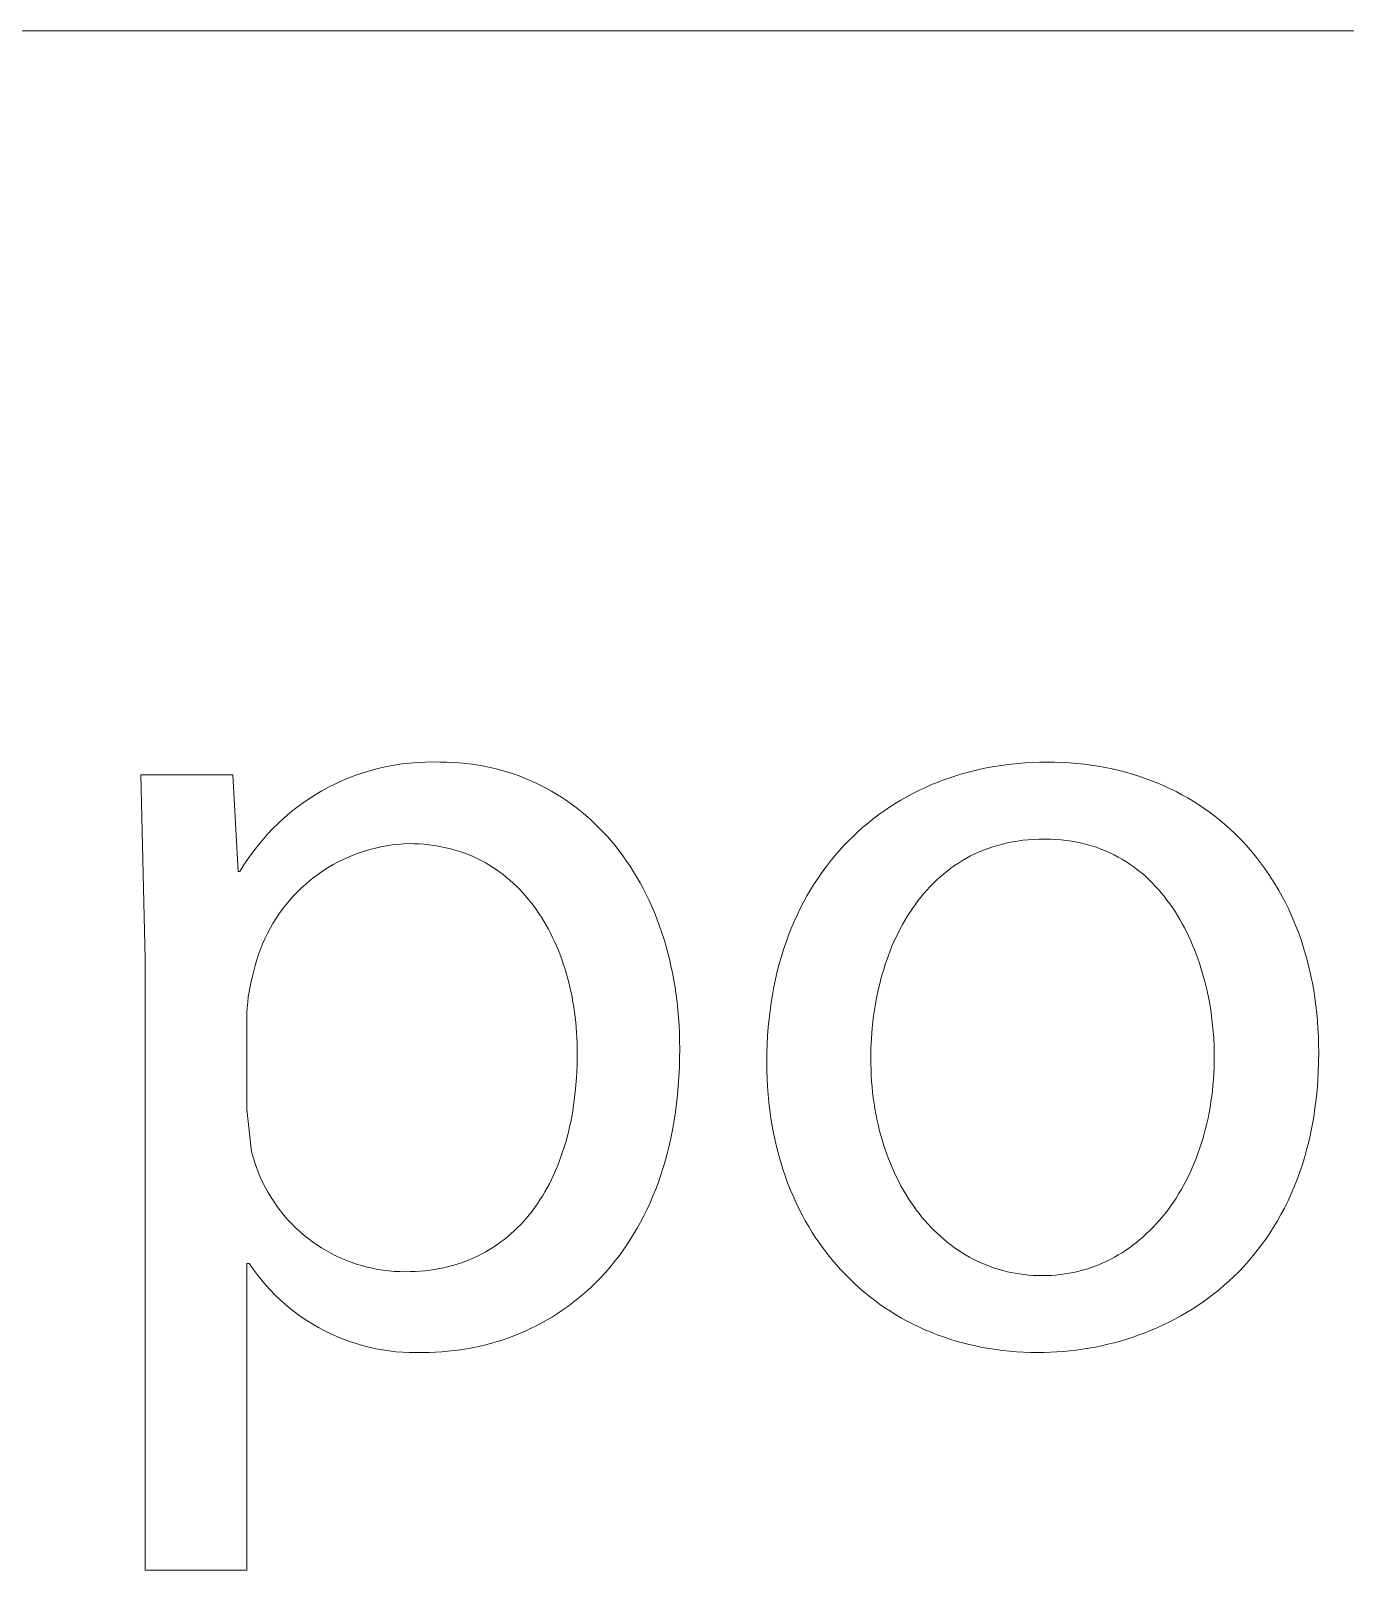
# Model space of a CAD drawing. Header units: millimetres. Extents: x -644 to 2279, y -276 to 1766.
# Drawn here: x 2150.26 to 2183.22, y 12.22 to 50.82 of the extents above; entities that cross this region are included whole.
import ezdxf

# ---------------------------------------------------------------- set-up
doc = ezdxf.new("R2010")
doc.units = ezdxf.units.MM
doc.header["$MEASUREMENT"] = 0
doc.layers.add('Domyślny', color=7, linetype='Continuous', true_color=0x000000)

msp = doc.modelspace()

# ---------------------------------------------------------------- linework, layer by layer
at = {"layer": 'Domyślny', "color": 18, "lineweight": 15, "true_color": 0x000000}
for p, q in [((2275.751, 50.819), (1173.959, 50.819)), ((2159.372, 32.405), (2159.564, 32.435)), ((2159.564, 32.435), (2159.757, 32.457)), ((2159.757, 32.457), (2159.951, 32.473)), ((2159.951, 32.473), (2160.145, 32.482)), ((2160.145, 32.482), (2160.339, 32.484)), ((2160.339, 32.484), (2160.533, 32.479)), ((2160.533, 32.479), (2160.693, 32.477)), ((2160.693, 32.477), (2160.852, 32.471)), ((2160.852, 32.471), (2161.009, 32.46)), ((2161.009, 32.46), (2161.165, 32.446)), ((2161.165, 32.446), (2161.32, 32.427)), ((2174.66, 32.406), (2174.837, 32.428)), ((2174.837, 32.428), (2175.015, 32.446)), ((2175.015, 32.446), (2175.194, 32.46)), ((2175.194, 32.46), (2175.375, 32.47)), ((2175.375, 32.47), (2175.557, 32.476)), ((2175.557, 32.476), (2175.74, 32.478)), ((2175.74, 32.478), (2175.93, 32.476)), ((2175.93, 32.476), (2176.117, 32.47)), ((2176.117, 32.47), (2176.303, 32.459)), ((2176.303, 32.459), (2176.487, 32.444)), ((2176.487, 32.444), (2176.668, 32.425)), ((2153.126, 27.535), (2153.019, 32.158)), ((2153.019, 32.158), (2155.326, 32.158)), ((2155.326, 32.158), (2155.452, 29.735)), ((2158.073, 32.017), (2158.252, 32.092)), ((2158.252, 32.092), (2158.434, 32.16)), ((2158.434, 32.16), (2158.618, 32.222)), ((2158.618, 32.222), (2158.804, 32.278)), ((2158.804, 32.278), (2158.992, 32.327)), ((2158.992, 32.327), (2159.181, 32.37)), ((2159.181, 32.37), (2159.372, 32.405)), ((2161.32, 32.427), (2161.473, 32.404)), ((2161.473, 32.404), (2161.624, 32.378)), ((2161.624, 32.378), (2161.774, 32.347)), ((2161.774, 32.347), (2161.923, 32.312)), ((2161.923, 32.312), (2162.07, 32.273)), ((2162.07, 32.273), (2162.215, 32.231)), ((2162.215, 32.231), (2162.359, 32.184)), ((2162.359, 32.184), (2162.5, 32.134)), ((2162.5, 32.134), (2162.64, 32.08)), ((2162.64, 32.08), (2162.779, 32.022)), ((2173.146, 32.032), (2173.307, 32.089)), ((2173.307, 32.089), (2173.47, 32.142)), ((2173.47, 32.142), (2173.635, 32.191)), ((2173.635, 32.191), (2173.801, 32.237)), ((2173.801, 32.237), (2173.97, 32.278)), ((2173.97, 32.278), (2174.14, 32.316)), ((2174.14, 32.316), (2174.312, 32.35)), ((2174.312, 32.35), (2174.485, 32.38)), ((2174.485, 32.38), (2174.66, 32.406)), ((2176.668, 32.425), (2176.848, 32.402)), ((2176.848, 32.402), (2177.025, 32.375)), ((2177.025, 32.375), (2177.201, 32.343)), ((2177.201, 32.343), (2177.374, 32.308)), ((2177.374, 32.308), (2177.545, 32.268)), ((2177.545, 32.268), (2177.713, 32.225)), ((2177.713, 32.225), (2177.879, 32.178)), ((2177.879, 32.178), (2178.043, 32.127)), ((2178.043, 32.127), (2178.205, 32.071)), ((2178.205, 32.071), (2178.364, 32.013)), ((2157.222, 31.553), (2157.385, 31.658)), ((2157.385, 31.658), (2157.552, 31.756)), ((2157.552, 31.756), (2157.723, 31.849)), ((2157.723, 31.849), (2157.896, 31.936)), ((2157.896, 31.936), (2158.073, 32.017)), ((2162.779, 32.022), (2162.915, 31.961)), ((2162.915, 31.961), (2163.05, 31.895)), ((2163.05, 31.895), (2163.182, 31.826)), ((2163.182, 31.826), (2163.313, 31.754)), ((2163.313, 31.754), (2163.442, 31.678)), ((2163.442, 31.678), (2163.568, 31.598)), ((2172.224, 31.611), (2172.372, 31.69)), ((2172.372, 31.69), (2172.522, 31.766)), ((2172.522, 31.766), (2172.675, 31.838)), ((2172.675, 31.838), (2172.83, 31.906)), ((2172.83, 31.906), (2172.987, 31.971)), ((2172.987, 31.971), (2173.146, 32.032)), ((2178.364, 32.013), (2178.521, 31.95)), ((2178.521, 31.95), (2178.675, 31.884)), ((2178.675, 31.884), (2178.827, 31.813)), ((2178.827, 31.813), (2178.976, 31.74)), ((2178.976, 31.74), (2179.123, 31.662)), ((2179.123, 31.662), (2179.267, 31.581)), ((2156.754, 31.206), (2156.906, 31.327)), ((2156.906, 31.327), (2157.062, 31.443)), ((2157.062, 31.443), (2157.222, 31.553)), ((2163.568, 31.598), (2163.693, 31.515)), ((2163.693, 31.515), (2163.815, 31.428)), ((2163.815, 31.428), (2163.936, 31.338)), ((2163.936, 31.338), (2164.054, 31.244)), ((2171.654, 31.257), (2171.793, 31.351)), ((2171.793, 31.351), (2171.934, 31.441)), ((2171.934, 31.441), (2172.078, 31.528)), ((2172.078, 31.528), (2172.224, 31.611)), ((2179.267, 31.581), (2179.408, 31.497)), ((2179.408, 31.497), (2179.547, 31.409)), ((2179.547, 31.409), (2179.683, 31.317)), ((2179.683, 31.317), (2179.817, 31.222)), ((2156.325, 30.812), (2156.464, 30.948)), ((2156.464, 30.948), (2156.606, 31.079)), ((2156.606, 31.079), (2156.754, 31.206)), ((2164.054, 31.244), (2164.17, 31.147)), ((2164.17, 31.147), (2164.283, 31.047)), ((2164.283, 31.047), (2164.394, 30.943)), ((2164.394, 30.943), (2164.503, 30.836)), ((2171.124, 30.845), (2171.253, 30.953)), ((2171.253, 30.953), (2171.384, 31.058)), ((2171.384, 31.058), (2171.518, 31.159)), ((2171.518, 31.159), (2171.654, 31.257)), ((2179.817, 31.222), (2179.948, 31.123)), ((2179.948, 31.123), (2180.075, 31.021)), ((2180.075, 31.021), (2180.201, 30.916)), ((2180.201, 30.916), (2180.323, 30.808)), ((2155.94, 30.375), (2156.063, 30.525)), ((2156.063, 30.525), (2156.192, 30.671)), ((2156.192, 30.671), (2156.325, 30.812)), ((2164.503, 30.836), (2164.61, 30.726)), ((2164.61, 30.726), (2164.714, 30.613)), ((2164.714, 30.613), (2164.816, 30.496)), ((2170.638, 30.377), (2170.755, 30.499)), ((2170.755, 30.499), (2170.876, 30.618)), ((2170.876, 30.618), (2170.999, 30.733)), ((2170.999, 30.733), (2171.124, 30.845)), ((2175.001, 30.501), (2174.872, 30.48)), ((2175.132, 30.519), (2175.001, 30.501)), ((2175.266, 30.533), (2175.132, 30.519)), ((2175.402, 30.543), (2175.266, 30.533)), ((2175.54, 30.549), (2175.402, 30.543)), ((2175.681, 30.551), (2175.54, 30.549)), ((2175.823, 30.549), (2175.681, 30.551)), ((2175.962, 30.543), (2175.823, 30.549)), ((2176.098, 30.532), (2175.962, 30.543)), ((2176.231, 30.517), (2176.098, 30.532)), ((2176.362, 30.497), (2176.231, 30.517)), ((2176.49, 30.474), (2176.362, 30.497)), ((2180.323, 30.808), (2180.442, 30.696)), ((2180.442, 30.696), (2180.559, 30.581)), ((2180.559, 30.581), (2180.672, 30.462)), ((2155.709, 30.062), (2155.822, 30.221)), ((2155.822, 30.221), (2155.94, 30.375)), ((2158.354, 30.154), (2158.222, 30.099)), ((2158.487, 30.204), (2158.354, 30.154)), ((2158.623, 30.249), (2158.487, 30.204)), ((2158.759, 30.289), (2158.623, 30.249)), ((2158.898, 30.325), (2158.759, 30.289)), ((2159.037, 30.355), (2158.898, 30.325)), ((2159.177, 30.381), (2159.037, 30.355)), ((2159.318, 30.402), (2159.177, 30.381)), ((2159.46, 30.418), (2159.318, 30.402)), ((2159.602, 30.429), (2159.46, 30.418)), ((2159.745, 30.435), (2159.602, 30.429)), ((2159.871, 30.434), (2159.745, 30.435)), ((2159.996, 30.428), (2159.871, 30.434)), ((2160.119, 30.42), (2159.996, 30.428)), ((2160.24, 30.408), (2160.119, 30.42)), ((2160.359, 30.392), (2160.24, 30.408)), ((2160.476, 30.373), (2160.359, 30.392)), ((2160.592, 30.351), (2160.476, 30.373)), ((2160.705, 30.326), (2160.592, 30.351)), ((2160.817, 30.297), (2160.705, 30.326)), ((2160.927, 30.266), (2160.817, 30.297)), ((2161.036, 30.231), (2160.927, 30.266)), ((2161.142, 30.193), (2161.036, 30.231)), ((2161.246, 30.152), (2161.142, 30.193)), ((2161.349, 30.109), (2161.246, 30.152)), ((2164.816, 30.496), (2164.915, 30.377)), ((2164.915, 30.377), (2165.011, 30.254)), ((2165.011, 30.254), (2165.105, 30.128)), ((2165.105, 30.128), (2165.197, 29.999)), ((2170.304, 29.989), (2170.412, 30.122)), ((2170.412, 30.122), (2170.524, 30.251)), ((2170.524, 30.251), (2170.638, 30.377)), ((2173.824, 30.126), (2173.719, 30.07)), ((2173.93, 30.178), (2173.824, 30.126)), ((2174.04, 30.228), (2173.93, 30.178)), ((2174.151, 30.274), (2174.04, 30.228)), ((2174.266, 30.317), (2174.151, 30.274)), ((2174.382, 30.356), (2174.266, 30.317)), ((2174.501, 30.393), (2174.382, 30.356)), ((2174.622, 30.425), (2174.501, 30.393)), ((2174.746, 30.454), (2174.622, 30.425)), ((2174.872, 30.48), (2174.746, 30.454)), ((2176.616, 30.447), (2176.49, 30.474)), ((2176.739, 30.416), (2176.616, 30.447)), ((2176.859, 30.381), (2176.739, 30.416)), ((2176.977, 30.343), (2176.859, 30.381)), ((2177.092, 30.301), (2176.977, 30.343)), ((2177.205, 30.255), (2177.092, 30.301)), ((2177.315, 30.206), (2177.205, 30.255)), ((2177.423, 30.154), (2177.315, 30.206)), ((2177.528, 30.098), (2177.423, 30.154)), ((2180.672, 30.462), (2180.783, 30.341)), ((2180.783, 30.341), (2180.89, 30.216)), ((2180.89, 30.216), (2180.995, 30.089)), ((2155.452, 29.735), (2155.501, 29.735)), ((2155.501, 29.735), (2155.602, 29.9)), ((2155.602, 29.9), (2155.709, 30.062)), ((2157.595, 29.761), (2157.477, 29.68)), ((2157.715, 29.837), (2157.595, 29.761)), ((2157.839, 29.909), (2157.715, 29.837)), ((2157.964, 29.977), (2157.839, 29.909)), ((2158.092, 30.04), (2157.964, 29.977)), ((2158.222, 30.099), (2158.092, 30.04)), ((2161.45, 30.062), (2161.349, 30.109)), ((2161.549, 30.012), (2161.45, 30.062)), ((2161.646, 29.96), (2161.549, 30.012)), ((2161.741, 29.905), (2161.646, 29.96)), ((2161.834, 29.847), (2161.741, 29.905)), ((2161.925, 29.787), (2161.834, 29.847)), ((2162.015, 29.724), (2161.925, 29.787)), ((2165.197, 29.999), (2165.285, 29.867)), ((2165.285, 29.867), (2165.371, 29.732)), ((2165.371, 29.732), (2165.454, 29.594)), ((2170.097, 29.714), (2170.199, 29.853)), ((2170.199, 29.853), (2170.304, 29.989)), ((2173.232, 29.747), (2173.141, 29.674)), ((2173.325, 29.817), (2173.232, 29.747)), ((2173.42, 29.884), (2173.325, 29.817)), ((2173.517, 29.949), (2173.42, 29.884)), ((2173.617, 30.011), (2173.517, 29.949)), ((2173.719, 30.07), (2173.617, 30.011)), ((2177.631, 30.039), (2177.528, 30.098)), ((2177.732, 29.977), (2177.631, 30.039)), ((2177.829, 29.912), (2177.732, 29.977)), ((2177.925, 29.844), (2177.829, 29.912)), ((2178.018, 29.774), (2177.925, 29.844)), ((2178.108, 29.7), (2178.018, 29.774)), ((2180.995, 30.089), (2181.096, 29.958)), ((2181.096, 29.958), (2181.194, 29.824)), ((2181.194, 29.824), (2181.289, 29.687)), ((2157.142, 29.415), (2157.036, 29.319)), ((2157.251, 29.507), (2157.142, 29.415)), ((2157.362, 29.596), (2157.251, 29.507)), ((2157.477, 29.68), (2157.362, 29.596)), ((2162.102, 29.658), (2162.015, 29.724)), ((2162.188, 29.59), (2162.102, 29.658)), ((2162.271, 29.519), (2162.188, 29.59)), ((2162.353, 29.446), (2162.271, 29.519)), ((2162.433, 29.37), (2162.353, 29.446)), ((2162.511, 29.292), (2162.433, 29.37)), ((2165.454, 29.594), (2165.535, 29.453)), ((2165.535, 29.453), (2165.613, 29.309)), ((2169.809, 29.276), (2169.902, 29.425)), ((2169.902, 29.425), (2169.998, 29.571)), ((2169.998, 29.571), (2170.097, 29.714)), ((2172.803, 29.356), (2172.724, 29.27)), ((2172.884, 29.439), (2172.803, 29.356)), ((2172.967, 29.52), (2172.884, 29.439)), ((2173.053, 29.598), (2172.967, 29.52)), ((2173.141, 29.674), (2173.053, 29.598)), ((2178.197, 29.624), (2178.108, 29.7)), ((2178.283, 29.545), (2178.197, 29.624)), ((2178.366, 29.464), (2178.283, 29.545)), ((2178.447, 29.38), (2178.366, 29.464)), ((2178.526, 29.294), (2178.447, 29.38)), ((2181.289, 29.687), (2181.381, 29.548)), ((2181.381, 29.548), (2181.47, 29.405)), ((2181.47, 29.405), (2181.555, 29.259)), ((2156.741, 29.009), (2156.65, 28.899)), ((2156.836, 29.116), (2156.741, 29.009)), ((2156.934, 29.219), (2156.836, 29.116)), ((2157.036, 29.319), (2156.934, 29.219)), ((2162.587, 29.212), (2162.511, 29.292)), ((2162.66, 29.129), (2162.587, 29.212)), ((2162.732, 29.044), (2162.66, 29.129)), ((2162.802, 28.958), (2162.732, 29.044)), ((2162.87, 28.868), (2162.802, 28.958)), ((2165.613, 29.309), (2165.687, 29.163)), ((2165.687, 29.163), (2165.759, 29.013)), ((2165.759, 29.013), (2165.828, 28.861)), ((2169.552, 28.808), (2169.635, 28.967)), ((2169.635, 28.967), (2169.72, 29.123)), ((2169.72, 29.123), (2169.809, 29.276)), ((2172.5, 29), (2172.43, 28.905)), ((2172.572, 29.092), (2172.5, 29)), ((2172.647, 29.182), (2172.572, 29.092)), ((2172.724, 29.27), (2172.647, 29.182)), ((2178.602, 29.205), (2178.526, 29.294)), ((2178.677, 29.115), (2178.602, 29.205)), ((2178.748, 29.022), (2178.677, 29.115)), ((2178.818, 28.927), (2178.748, 29.022)), ((2181.555, 29.259), (2181.638, 29.111)), ((2181.638, 29.111), (2181.717, 28.96)), ((2181.717, 28.96), (2181.792, 28.806)), ((2156.479, 28.671), (2156.4, 28.552)), ((2156.563, 28.787), (2156.479, 28.671)), ((2156.65, 28.899), (2156.563, 28.787)), ((2162.936, 28.777), (2162.87, 28.868)), ((2163, 28.684), (2162.936, 28.777)), ((2163.062, 28.589), (2163, 28.684)), ((2163.122, 28.492), (2163.062, 28.589)), ((2165.828, 28.861), (2165.894, 28.706)), ((2165.894, 28.706), (2165.957, 28.549)), ((2169.399, 28.479), (2169.474, 28.645)), ((2169.474, 28.645), (2169.552, 28.808)), ((2172.234, 28.61), (2172.173, 28.508)), ((2172.297, 28.711), (2172.234, 28.61)), ((2172.363, 28.809), (2172.297, 28.711)), ((2172.43, 28.905), (2172.363, 28.809)), ((2178.885, 28.831), (2178.818, 28.927)), ((2178.951, 28.732), (2178.885, 28.831)), ((2179.013, 28.632), (2178.951, 28.732)), ((2179.074, 28.53), (2179.013, 28.632)), ((2181.792, 28.806), (2181.864, 28.649)), ((2181.864, 28.649), (2181.933, 28.49)), ((2156.255, 28.307), (2156.188, 28.181)), ((2156.325, 28.431), (2156.255, 28.307)), ((2156.4, 28.552), (2156.325, 28.431)), ((2163.18, 28.393), (2163.122, 28.492)), ((2163.236, 28.292), (2163.18, 28.393)), ((2163.29, 28.189), (2163.236, 28.292)), ((2163.342, 28.085), (2163.29, 28.189)), ((2165.957, 28.549), (2166.017, 28.388)), ((2166.017, 28.388), (2166.074, 28.225)), ((2166.074, 28.225), (2166.127, 28.06)), ((2169.259, 28.138), (2169.327, 28.31)), ((2169.327, 28.31), (2169.399, 28.479)), ((2172.003, 28.192), (2171.95, 28.083)), ((2172.057, 28.299), (2172.003, 28.192)), ((2172.114, 28.404), (2172.057, 28.299)), ((2172.173, 28.508), (2172.114, 28.404)), ((2179.133, 28.427), (2179.074, 28.53)), ((2179.189, 28.322), (2179.133, 28.427)), ((2179.243, 28.215), (2179.189, 28.322)), ((2179.295, 28.108), (2179.243, 28.215)), ((2181.933, 28.49), (2181.999, 28.328)), ((2181.999, 28.328), (2182.061, 28.163)), ((2156.069, 27.921), (2156.016, 27.789)), ((2156.126, 28.052), (2156.069, 27.921)), ((2156.188, 28.181), (2156.126, 28.052)), ((2163.391, 27.979), (2163.342, 28.085)), ((2163.439, 27.871), (2163.391, 27.979)), ((2163.485, 27.762), (2163.439, 27.871)), ((2166.127, 28.06), (2166.178, 27.892)), ((2166.178, 27.892), (2166.225, 27.721)), ((2169.134, 27.784), (2169.195, 27.963)), ((2169.195, 27.963), (2169.259, 28.138)), ((2171.852, 27.861), (2171.806, 27.748)), ((2171.9, 27.973), (2171.852, 27.861)), ((2171.95, 28.083), (2171.9, 27.973)), ((2179.345, 27.999), (2179.295, 28.108)), ((2179.392, 27.889), (2179.345, 27.999)), ((2179.438, 27.777), (2179.392, 27.889)), ((2182.061, 28.163), (2182.119, 27.996)), ((2182.119, 27.996), (2182.174, 27.826)), ((2182.174, 27.826), (2182.225, 27.653)), ((2153.126, 12.215), (2153.126, 27.535)), ((2155.924, 27.519), (2155.885, 27.382)), ((2155.968, 27.655), (2155.924, 27.519)), ((2156.016, 27.789), (2155.968, 27.655)), ((2163.529, 27.651), (2163.485, 27.762)), ((2163.57, 27.538), (2163.529, 27.651)), ((2163.61, 27.424), (2163.57, 27.538)), ((2163.647, 27.309), (2163.61, 27.424)), ((2166.225, 27.721), (2166.269, 27.548)), ((2166.269, 27.548), (2166.31, 27.372)), ((2168.976, 27.23), (2169.025, 27.418)), ((2169.025, 27.418), (2169.078, 27.603)), ((2169.078, 27.603), (2169.134, 27.784)), ((2171.721, 27.518), (2171.681, 27.401)), ((2171.762, 27.634), (2171.721, 27.518)), ((2171.806, 27.748), (2171.762, 27.634)), ((2179.481, 27.665), (2179.438, 27.777)), ((2179.523, 27.552), (2179.481, 27.665)), ((2179.562, 27.438), (2179.523, 27.552)), ((2179.599, 27.323), (2179.562, 27.438)), ((2182.225, 27.653), (2182.273, 27.478)), ((2182.273, 27.478), (2182.317, 27.301)), ((2155.815, 27.115), (2155.782, 26.985)), ((2155.851, 27.243), (2155.815, 27.115)), ((2155.885, 27.382), (2155.851, 27.243)), ((2163.682, 27.192), (2163.647, 27.309)), ((2163.716, 27.073), (2163.682, 27.192)), ((2163.747, 26.954), (2163.716, 27.073)), ((2166.31, 27.372), (2166.347, 27.194)), ((2166.347, 27.194), (2166.381, 27.014)), ((2168.89, 26.845), (2168.931, 27.039)), ((2168.931, 27.039), (2168.976, 27.23)), ((2171.575, 27.045), (2171.544, 26.924)), ((2171.609, 27.165), (2171.575, 27.045)), ((2171.644, 27.283), (2171.609, 27.165)), ((2171.681, 27.401), (2171.644, 27.283)), ((2179.634, 27.207), (2179.599, 27.323)), ((2179.699, 26.975), (2179.634, 27.207)), ((2182.317, 27.301), (2182.357, 27.121)), ((2182.357, 27.121), (2182.394, 26.939)), ((2155.73, 26.723), (2155.71, 26.591)), ((2155.754, 26.854), (2155.73, 26.723)), ((2155.782, 26.985), (2155.754, 26.854)), ((2163.776, 26.833), (2163.747, 26.954)), ((2163.803, 26.711), (2163.776, 26.833)), ((2163.828, 26.588), (2163.803, 26.711)), ((2166.381, 27.014), (2166.411, 26.831)), ((2166.411, 26.831), (2166.439, 26.646)), ((2166.439, 26.646), (2166.462, 26.458)), ((2168.821, 26.448), (2168.854, 26.648)), ((2168.854, 26.648), (2168.89, 26.845)), ((2171.515, 26.802), (2171.463, 26.557)), ((2171.544, 26.924), (2171.515, 26.802)), ((2179.755, 26.741), (2179.699, 26.975)), ((2179.803, 26.505), (2179.755, 26.741)), ((2182.394, 26.939), (2182.427, 26.754)), ((2182.427, 26.754), (2182.456, 26.568)), ((2155.683, 26.325), (2155.676, 26.192)), ((2155.695, 26.458), (2155.683, 26.325)), ((2155.71, 26.591), (2155.695, 26.458)), ((2163.85, 26.464), (2163.828, 26.588)), ((2163.871, 26.339), (2163.85, 26.464)), ((2163.889, 26.212), (2163.871, 26.339)), ((2166.462, 26.458), (2166.482, 26.268)), ((2166.482, 26.268), (2166.499, 26.076)), ((2168.793, 26.245), (2168.821, 26.448)), ((2171.42, 26.309), (2171.384, 26.06)), ((2171.463, 26.557), (2171.42, 26.309)), ((2179.844, 26.27), (2179.803, 26.505)), ((2179.877, 26.035), (2179.844, 26.27)), ((2182.456, 26.568), (2182.482, 26.379)), ((2182.482, 26.379), (2182.503, 26.187)), ((2155.676, 26.192), (2155.676, 23.768)), ((2163.92, 25.957), (2163.889, 26.212)), ((2163.942, 25.697), (2163.92, 25.957)), ((2166.499, 26.076), (2166.512, 25.882)), ((2166.512, 25.882), (2166.521, 25.686)), ((2168.748, 25.83), (2168.768, 26.039)), ((2168.768, 26.039), (2168.793, 26.245)), ((2171.384, 26.06), (2171.356, 25.809)), ((2179.902, 25.8), (2179.877, 26.035)), ((2182.503, 26.187), (2182.521, 25.994)), ((2182.521, 25.994), (2182.535, 25.798)), ((2163.955, 25.435), (2163.942, 25.697)), ((2166.521, 25.686), (2166.527, 25.487)), ((2166.527, 25.487), (2166.529, 25.287)), ((2168.722, 25.403), (2168.733, 25.618)), ((2168.733, 25.618), (2168.748, 25.83)), ((2171.337, 25.557), (2171.325, 25.304)), ((2171.356, 25.809), (2171.337, 25.557)), ((2179.92, 25.568), (2179.902, 25.8)), ((2179.931, 25.338), (2179.92, 25.568)), ((2182.535, 25.798), (2182.545, 25.6)), ((2182.545, 25.6), (2182.551, 25.4)), ((2163.954, 24.869), (2163.959, 25.17)), ((2163.959, 25.17), (2163.955, 25.435)), ((2166.529, 25.287), (2166.526, 25.05)), ((2168.713, 24.965), (2168.715, 25.185)), ((2168.715, 25.185), (2168.722, 25.403)), ((2171.325, 25.304), (2171.321, 25.052)), ((2179.935, 25.111), (2179.931, 25.338)), ((2179.933, 24.962), (2179.935, 25.111)), ((2182.553, 25.198), (2182.55, 24.955)), ((2182.551, 25.4), (2182.553, 25.198)), ((2163.941, 24.574), (2163.954, 24.869)), ((2166.52, 24.817), (2166.508, 24.588)), ((2166.526, 25.05), (2166.52, 24.817)), ((2168.715, 24.755), (2168.713, 24.965)), ((2168.721, 24.549), (2168.715, 24.755)), ((2171.321, 25.052), (2171.322, 24.907)), ((2171.322, 24.907), (2171.326, 24.763)), ((2171.326, 24.763), (2171.333, 24.621)), ((2179.923, 24.669), (2179.929, 24.815)), ((2179.929, 24.815), (2179.933, 24.962)), ((2182.542, 24.716), (2182.529, 24.481)), ((2182.55, 24.955), (2182.542, 24.716)), ((2163.918, 24.286), (2163.941, 24.574)), ((2166.493, 24.362), (2166.473, 24.141)), ((2166.508, 24.588), (2166.493, 24.362)), ((2168.732, 24.345), (2168.721, 24.549)), ((2168.747, 24.143), (2168.732, 24.345)), ((2171.333, 24.621), (2171.342, 24.479)), ((2171.342, 24.479), (2171.353, 24.339)), ((2171.353, 24.339), (2171.367, 24.2)), ((2179.887, 24.239), (2179.901, 24.381)), ((2179.901, 24.381), (2179.913, 24.524)), ((2179.913, 24.524), (2179.923, 24.669)), ((2182.529, 24.481), (2182.511, 24.251)), ((2163.866, 23.866), (2163.886, 24.004)), ((2163.886, 24.004), (2163.918, 24.286)), ((2166.473, 24.141), (2166.449, 23.923)), ((2168.766, 23.944), (2168.747, 24.143)), ((2168.789, 23.748), (2168.766, 23.944)), ((2171.367, 24.2), (2171.384, 24.063)), ((2171.384, 24.063), (2171.403, 23.927)), ((2179.828, 23.823), (2179.85, 23.96)), ((2179.85, 23.96), (2179.87, 24.099)), ((2179.87, 24.099), (2179.887, 24.239)), ((2182.488, 24.025), (2182.46, 23.803)), ((2182.511, 24.251), (2182.488, 24.025)), ((2155.676, 23.768), (2155.793, 22.707)), ((2163.795, 23.462), (2163.821, 23.595)), ((2163.821, 23.595), (2163.845, 23.729)), ((2163.845, 23.729), (2163.866, 23.866)), ((2166.421, 23.709), (2166.389, 23.498)), ((2166.449, 23.923), (2166.421, 23.709)), ((2168.816, 23.554), (2168.789, 23.748)), ((2168.848, 23.363), (2168.816, 23.554)), ((2171.403, 23.927), (2171.424, 23.792)), ((2171.424, 23.792), (2171.448, 23.658)), ((2171.448, 23.658), (2171.474, 23.527)), ((2179.748, 23.42), (2179.777, 23.553)), ((2179.777, 23.553), (2179.804, 23.687)), ((2179.804, 23.687), (2179.828, 23.823)), ((2182.428, 23.585), (2182.39, 23.371)), ((2182.46, 23.803), (2182.428, 23.585)), ((2163.703, 23.074), (2163.736, 23.201)), ((2163.736, 23.201), (2163.766, 23.33)), ((2163.766, 23.33), (2163.795, 23.462)), ((2166.353, 23.292), (2166.313, 23.089)), ((2166.389, 23.498), (2166.353, 23.292)), ((2168.883, 23.175), (2168.848, 23.363)), ((2168.922, 22.989), (2168.883, 23.175)), ((2171.474, 23.527), (2171.503, 23.396)), ((2171.503, 23.396), (2171.534, 23.267)), ((2171.534, 23.267), (2171.567, 23.14)), ((2179.682, 23.16), (2179.716, 23.289)), ((2179.716, 23.289), (2179.748, 23.42)), ((2182.39, 23.371), (2182.348, 23.162)), ((2163.593, 22.703), (2163.632, 22.824)), ((2163.632, 22.824), (2163.669, 22.948)), ((2163.669, 22.948), (2163.703, 23.074)), ((2166.269, 22.889), (2166.221, 22.694)), ((2166.313, 23.089), (2166.269, 22.889)), ((2168.965, 22.806), (2168.922, 22.989)), ((2169.012, 22.626), (2168.965, 22.806)), ((2171.567, 23.14), (2171.602, 23.015)), ((2171.602, 23.015), (2171.64, 22.891)), ((2171.64, 22.891), (2171.68, 22.768)), ((2179.523, 22.661), (2179.567, 22.783)), ((2179.567, 22.783), (2179.607, 22.907)), ((2179.607, 22.907), (2179.646, 23.033)), ((2179.646, 23.033), (2179.682, 23.16)), ((2182.302, 22.957), (2182.251, 22.756)), ((2182.348, 23.162), (2182.302, 22.957)), ((2155.793, 22.707), (2155.829, 22.574)), ((2155.829, 22.574), (2155.87, 22.441)), ((2155.87, 22.441), (2155.915, 22.31)), ((2163.462, 22.349), (2163.508, 22.465)), ((2163.508, 22.465), (2163.551, 22.583)), ((2163.551, 22.583), (2163.593, 22.703)), ((2166.169, 22.502), (2166.114, 22.315)), ((2166.221, 22.694), (2166.169, 22.502)), ((2169.062, 22.448), (2169.012, 22.626)), ((2169.117, 22.273), (2169.062, 22.448)), ((2171.68, 22.768), (2171.722, 22.648)), ((2171.722, 22.648), (2171.767, 22.529)), ((2171.767, 22.529), (2171.813, 22.412)), ((2171.813, 22.412), (2171.862, 22.297)), ((2179.381, 22.306), (2179.431, 22.423)), ((2179.431, 22.423), (2179.478, 22.541)), ((2179.478, 22.541), (2179.523, 22.661)), ((2182.195, 22.559), (2182.136, 22.367)), ((2182.251, 22.756), (2182.195, 22.559)), ((2155.915, 22.31), (2155.965, 22.181)), ((2155.965, 22.181), (2156.019, 22.053)), ((2156.019, 22.053), (2156.078, 21.928)), ((2163.26, 21.908), (2163.313, 22.015)), ((2163.313, 22.015), (2163.365, 22.124)), ((2163.365, 22.124), (2163.415, 22.236)), ((2163.415, 22.236), (2163.462, 22.349)), ((2166.055, 22.13), (2165.993, 21.95)), ((2166.114, 22.315), (2166.055, 22.13)), ((2169.175, 22.102), (2169.117, 22.273)), ((2169.236, 21.933), (2169.175, 22.102)), ((2171.862, 22.297), (2171.912, 22.184)), ((2171.912, 22.184), (2171.965, 22.073)), ((2171.965, 22.073), (2172.02, 21.963)), ((2179.22, 21.969), (2179.276, 22.079)), ((2179.276, 22.079), (2179.329, 22.192)), ((2179.329, 22.192), (2179.381, 22.306)), ((2182.072, 22.178), (2182.004, 21.994)), ((2182.136, 22.367), (2182.072, 22.178)), ((2156.078, 21.928), (2156.141, 21.805)), ((2156.141, 21.805), (2156.208, 21.683)), ((2156.208, 21.683), (2156.28, 21.565)), ((2163.086, 21.599), (2163.146, 21.7)), ((2163.146, 21.7), (2163.204, 21.803)), ((2163.204, 21.803), (2163.26, 21.908)), ((2165.927, 21.773), (2165.858, 21.6)), ((2165.993, 21.95), (2165.927, 21.773)), ((2169.301, 21.766), (2169.236, 21.933)), ((2169.37, 21.603), (2169.301, 21.766)), ((2172.02, 21.963), (2172.077, 21.856)), ((2172.077, 21.856), (2172.136, 21.75)), ((2172.136, 21.75), (2172.197, 21.647)), ((2172.197, 21.647), (2172.26, 21.546)), ((2178.976, 21.548), (2179.04, 21.65)), ((2179.04, 21.65), (2179.102, 21.754)), ((2179.102, 21.754), (2179.162, 21.861)), ((2179.162, 21.861), (2179.22, 21.969)), ((2181.857, 21.637), (2181.777, 21.465)), ((2181.932, 21.814), (2181.857, 21.637)), ((2182.004, 21.994), (2181.932, 21.814)), ((2156.28, 21.565), (2156.355, 21.449)), ((2156.355, 21.449), (2156.435, 21.335)), ((2156.435, 21.335), (2156.518, 21.224)), ((2162.825, 21.22), (2162.893, 21.311)), ((2162.893, 21.311), (2162.959, 21.405)), ((2162.959, 21.405), (2163.023, 21.501)), ((2163.023, 21.501), (2163.086, 21.599)), ((2165.709, 21.266), (2165.63, 21.104)), ((2165.785, 21.431), (2165.709, 21.266)), ((2165.858, 21.6), (2165.785, 21.431)), ((2169.442, 21.443), (2169.37, 21.603)), ((2169.518, 21.286), (2169.442, 21.443)), ((2169.597, 21.131), (2169.518, 21.286)), ((2172.26, 21.546), (2172.325, 21.447)), ((2172.325, 21.447), (2172.391, 21.35)), ((2172.391, 21.35), (2172.46, 21.255)), ((2172.46, 21.255), (2172.53, 21.163)), ((2178.702, 21.163), (2178.774, 21.256)), ((2178.774, 21.256), (2178.843, 21.351)), ((2178.843, 21.351), (2178.911, 21.448)), ((2178.911, 21.448), (2178.976, 21.548)), ((2181.694, 21.297), (2181.607, 21.133)), ((2181.777, 21.465), (2181.694, 21.297)), ((2156.518, 21.224), (2156.605, 21.117)), ((2156.605, 21.117), (2156.696, 21.012)), ((2156.696, 21.012), (2156.791, 20.911)), ((2156.791, 20.911), (2156.889, 20.813)), ((2162.455, 20.799), (2162.533, 20.878)), ((2162.533, 20.878), (2162.609, 20.96)), ((2162.609, 20.96), (2162.683, 21.044)), ((2162.683, 21.044), (2162.755, 21.131)), ((2162.755, 21.131), (2162.825, 21.22)), ((2165.547, 20.946), (2165.462, 20.792)), ((2165.63, 21.104), (2165.547, 20.946)), ((2169.679, 20.98), (2169.597, 21.131)), ((2169.765, 20.831), (2169.679, 20.98)), ((2172.53, 21.163), (2172.603, 21.072)), ((2172.603, 21.072), (2172.677, 20.984)), ((2172.677, 20.984), (2172.753, 20.899)), ((2172.753, 20.899), (2172.83, 20.816)), ((2178.399, 20.814), (2178.478, 20.898)), ((2178.478, 20.898), (2178.554, 20.984)), ((2178.554, 20.984), (2178.629, 21.072)), ((2178.629, 21.072), (2178.702, 21.163)), ((2181.516, 20.973), (2181.422, 20.817)), ((2181.607, 21.133), (2181.516, 20.973)), ((2156.889, 20.813), (2156.991, 20.719)), ((2156.991, 20.719), (2157.095, 20.628)), ((2157.095, 20.628), (2157.203, 20.541)), ((2157.203, 20.541), (2157.314, 20.457)), ((2162.036, 20.441), (2162.124, 20.507)), ((2162.124, 20.507), (2162.209, 20.576)), ((2162.209, 20.576), (2162.293, 20.648)), ((2162.293, 20.648), (2162.375, 20.722)), ((2162.375, 20.722), (2162.455, 20.799)), ((2165.282, 20.495), (2165.187, 20.352)), ((2165.373, 20.642), (2165.282, 20.495)), ((2165.462, 20.792), (2165.373, 20.642)), ((2169.854, 20.686), (2169.765, 20.831)), ((2169.946, 20.544), (2169.854, 20.686)), ((2170.041, 20.405), (2169.946, 20.544)), ((2172.83, 20.816), (2172.91, 20.735)), ((2172.91, 20.735), (2172.991, 20.657)), ((2172.991, 20.657), (2173.074, 20.581)), ((2173.074, 20.581), (2173.158, 20.508)), ((2173.158, 20.508), (2173.245, 20.437)), ((2177.983, 20.435), (2178.069, 20.506)), ((2178.069, 20.506), (2178.154, 20.579)), ((2178.154, 20.579), (2178.238, 20.655)), ((2178.238, 20.655), (2178.319, 20.733)), ((2178.319, 20.733), (2178.399, 20.814)), ((2181.224, 20.517), (2181.12, 20.372)), ((2181.325, 20.665), (2181.224, 20.517)), ((2181.422, 20.817), (2181.325, 20.665)), ((2157.314, 20.457), (2157.427, 20.378)), ((2157.427, 20.378), (2157.543, 20.303)), ((2157.543, 20.303), (2157.662, 20.231)), ((2157.662, 20.231), (2157.783, 20.164)), ((2157.783, 20.164), (2157.907, 20.101)), ((2157.907, 20.101), (2158.033, 20.043)), ((2161.37, 20.052), (2161.471, 20.099)), ((2161.471, 20.099), (2161.57, 20.149)), ((2161.57, 20.149), (2161.667, 20.202)), ((2161.667, 20.202), (2161.762, 20.257)), ((2161.762, 20.257), (2161.855, 20.316)), ((2161.855, 20.316), (2161.946, 20.377)), ((2161.946, 20.377), (2162.036, 20.441)), ((2164.99, 20.077), (2164.887, 19.945)), ((2165.09, 20.213), (2164.99, 20.077)), ((2165.187, 20.352), (2165.09, 20.213)), ((2170.139, 20.269), (2170.041, 20.405)), ((2170.24, 20.136), (2170.139, 20.269)), ((2170.345, 20.006), (2170.24, 20.136)), ((2173.245, 20.437), (2173.332, 20.369)), ((2173.332, 20.369), (2173.422, 20.303)), ((2173.422, 20.303), (2173.513, 20.24)), ((2173.513, 20.24), (2173.605, 20.18)), ((2173.605, 20.18), (2173.699, 20.123)), ((2173.699, 20.123), (2173.795, 20.068)), ((2177.432, 20.067), (2177.528, 20.121)), ((2177.528, 20.121), (2177.622, 20.178)), ((2177.622, 20.178), (2177.714, 20.238)), ((2177.714, 20.238), (2177.805, 20.301)), ((2177.805, 20.301), (2177.895, 20.367)), ((2177.895, 20.367), (2177.983, 20.435)), ((2180.903, 20.096), (2180.79, 19.963)), ((2181.013, 20.232), (2180.903, 20.096)), ((2181.12, 20.372), (2181.013, 20.232)), ((2155.735, 19.904), (2155.676, 19.904)), ((2155.676, 19.904), (2155.676, 12.215)), ((2155.831, 19.764), (2155.735, 19.904)), ((2155.933, 19.627), (2155.831, 19.764)), ((2158.033, 20.043), (2158.16, 19.989)), ((2158.16, 19.989), (2158.29, 19.939)), ((2158.29, 19.939), (2158.421, 19.894)), ((2158.421, 19.894), (2158.553, 19.854)), ((2158.553, 19.854), (2158.687, 19.818)), ((2158.687, 19.818), (2158.822, 19.787)), ((2158.822, 19.787), (2158.958, 19.76)), ((2158.958, 19.76), (2159.095, 19.739)), ((2159.095, 19.739), (2159.232, 19.722)), ((2159.232, 19.722), (2159.37, 19.71)), ((2159.37, 19.71), (2159.509, 19.702)), ((2159.509, 19.702), (2159.647, 19.7)), ((2159.647, 19.7), (2159.774, 19.702)), ((2159.774, 19.702), (2159.899, 19.706)), ((2159.899, 19.706), (2160.023, 19.715)), ((2160.023, 19.715), (2160.145, 19.726)), ((2160.145, 19.726), (2160.265, 19.74)), ((2160.265, 19.74), (2160.383, 19.758)), ((2160.383, 19.758), (2160.5, 19.778)), ((2160.5, 19.778), (2160.615, 19.802)), ((2160.615, 19.802), (2160.728, 19.829)), ((2160.728, 19.829), (2160.84, 19.859)), ((2160.84, 19.859), (2160.949, 19.891)), ((2160.949, 19.891), (2161.057, 19.927)), ((2161.057, 19.927), (2161.163, 19.966)), ((2161.163, 19.966), (2161.268, 20.007)), ((2161.268, 20.007), (2161.37, 20.052)), ((2164.674, 19.693), (2164.564, 19.572)), ((2164.782, 19.817), (2164.674, 19.693)), ((2164.887, 19.945), (2164.782, 19.817)), ((2170.452, 19.88), (2170.345, 20.006)), ((2170.562, 19.757), (2170.452, 19.88)), ((2170.675, 19.637), (2170.562, 19.757)), ((2173.795, 20.068), (2173.892, 20.017)), ((2173.892, 20.017), (2173.99, 19.968)), ((2173.99, 19.968), (2174.09, 19.922)), ((2174.09, 19.922), (2174.191, 19.879)), ((2174.191, 19.879), (2174.294, 19.839)), ((2174.294, 19.839), (2174.398, 19.802)), ((2174.398, 19.802), (2174.503, 19.767)), ((2174.503, 19.767), (2174.609, 19.736)), ((2174.609, 19.736), (2174.717, 19.709)), ((2174.717, 19.709), (2174.826, 19.684)), ((2176.407, 19.683), (2176.515, 19.708)), ((2176.515, 19.708), (2176.622, 19.736)), ((2176.622, 19.736), (2176.728, 19.766)), ((2176.728, 19.766), (2176.832, 19.8)), ((2176.832, 19.8), (2176.935, 19.837)), ((2176.935, 19.837), (2177.037, 19.877)), ((2177.037, 19.877), (2177.138, 19.92)), ((2177.138, 19.92), (2177.238, 19.966)), ((2177.238, 19.966), (2177.336, 20.015)), ((2177.336, 20.015), (2177.432, 20.067)), ((2180.556, 19.71), (2180.435, 19.59)), ((2180.674, 19.835), (2180.556, 19.71)), ((2180.79, 19.963), (2180.674, 19.835)), ((2156.039, 19.493), (2155.933, 19.627)), ((2156.15, 19.363), (2156.039, 19.493)), ((2156.264, 19.237), (2156.15, 19.363)), ((2164.336, 19.342), (2164.218, 19.233)), ((2164.451, 19.455), (2164.336, 19.342)), ((2164.564, 19.572), (2164.451, 19.455)), ((2170.791, 19.52), (2170.675, 19.637)), ((2170.909, 19.407), (2170.791, 19.52)), ((2171.031, 19.297), (2170.909, 19.407)), ((2174.826, 19.684), (2174.937, 19.662)), ((2174.937, 19.662), (2175.048, 19.644)), ((2175.048, 19.644), (2175.161, 19.629)), ((2175.161, 19.629), (2175.275, 19.617)), ((2175.275, 19.617), (2175.39, 19.609)), ((2175.39, 19.609), (2175.506, 19.603)), ((2175.506, 19.603), (2175.623, 19.602)), ((2175.623, 19.602), (2175.738, 19.603)), ((2175.738, 19.603), (2175.852, 19.608)), ((2175.852, 19.608), (2175.965, 19.617)), ((2175.965, 19.617), (2176.077, 19.629)), ((2176.077, 19.629), (2176.188, 19.644)), ((2176.188, 19.644), (2176.298, 19.662)), ((2176.298, 19.662), (2176.407, 19.683)), ((2180.184, 19.36), (2180.056, 19.25)), ((2180.311, 19.473), (2180.184, 19.36)), ((2180.435, 19.59), (2180.311, 19.473)), ((2156.384, 19.115), (2156.264, 19.237)), ((2156.507, 18.997), (2156.384, 19.115)), ((2156.634, 18.884), (2156.507, 18.997)), ((2163.852, 18.927), (2163.726, 18.832)), ((2163.976, 19.025), (2163.852, 18.927)), ((2164.098, 19.127), (2163.976, 19.025)), ((2164.218, 19.233), (2164.098, 19.127)), ((2171.155, 19.19), (2171.031, 19.297)), ((2171.281, 19.087), (2171.155, 19.19)), ((2171.41, 18.987), (2171.281, 19.087)), ((2171.542, 18.891), (2171.41, 18.987)), ((2179.656, 18.946), (2179.518, 18.851)), ((2179.791, 19.043), (2179.656, 18.946)), ((2179.924, 19.145), (2179.791, 19.043)), ((2180.056, 19.25), (2179.924, 19.145)), ((2156.765, 18.774), (2156.634, 18.884)), ((2156.9, 18.67), (2156.765, 18.774)), ((2157.038, 18.57), (2156.9, 18.67)), ((2157.18, 18.474), (2157.038, 18.57)), ((2163.336, 18.571), (2163.202, 18.491)), ((2163.468, 18.654), (2163.336, 18.571)), ((2163.598, 18.742), (2163.468, 18.654)), ((2163.726, 18.832), (2163.598, 18.742)), ((2171.676, 18.798), (2171.542, 18.891)), ((2171.812, 18.709), (2171.676, 18.798)), ((2171.951, 18.623), (2171.812, 18.709)), ((2172.092, 18.54), (2171.951, 18.623)), ((2172.236, 18.462), (2172.092, 18.54)), ((2179.094, 18.591), (2178.949, 18.512)), ((2179.237, 18.674), (2179.094, 18.591)), ((2179.379, 18.761), (2179.237, 18.674)), ((2179.518, 18.851), (2179.379, 18.761)), ((2157.325, 18.384), (2157.18, 18.474)), ((2157.472, 18.299), (2157.325, 18.384)), ((2157.623, 18.219), (2157.472, 18.299)), ((2157.776, 18.144), (2157.623, 18.219)), ((2162.509, 18.149), (2162.366, 18.092)), ((2162.65, 18.21), (2162.509, 18.149)), ((2162.791, 18.275), (2162.65, 18.21)), ((2162.929, 18.343), (2162.791, 18.275)), ((2163.067, 18.416), (2162.929, 18.343)), ((2163.202, 18.491), (2163.067, 18.416)), ((2172.381, 18.386), (2172.236, 18.462)), ((2172.529, 18.315), (2172.381, 18.386)), ((2172.679, 18.247), (2172.529, 18.315)), ((2172.831, 18.183), (2172.679, 18.247)), ((2172.985, 18.122), (2172.831, 18.183)), ((2178.202, 18.171), (2178.049, 18.114)), ((2178.354, 18.232), (2178.202, 18.171)), ((2178.505, 18.297), (2178.354, 18.232)), ((2178.654, 18.365), (2178.505, 18.297)), ((2178.803, 18.437), (2178.654, 18.365)), ((2178.949, 18.512), (2178.803, 18.437)), ((2157.932, 18.074), (2157.776, 18.144)), ((2158.09, 18.009), (2157.932, 18.074)), ((2158.25, 17.95), (2158.09, 18.009)), ((2158.412, 17.897), (2158.25, 17.95)), ((2158.576, 17.849), (2158.412, 17.897)), ((2158.741, 17.807), (2158.576, 17.849)), ((2158.907, 17.77), (2158.741, 17.807)), ((2159.075, 17.739), (2158.907, 17.77)), ((2161.178, 17.766), (2161.025, 17.742)), ((2161.33, 17.794), (2161.178, 17.766)), ((2161.481, 17.825), (2161.33, 17.794)), ((2161.631, 17.86), (2161.481, 17.825)), ((2161.78, 17.899), (2161.631, 17.86)), ((2161.928, 17.942), (2161.78, 17.899)), ((2162.075, 17.988), (2161.928, 17.942)), ((2162.221, 18.038), (2162.075, 17.988)), ((2162.366, 18.092), (2162.221, 18.038)), ((2173.141, 18.065), (2172.985, 18.122)), ((2173.299, 18.012), (2173.141, 18.065)), ((2173.459, 17.963), (2173.299, 18.012)), ((2173.621, 17.917), (2173.459, 17.963)), ((2173.784, 17.876), (2173.621, 17.917)), ((2173.949, 17.838), (2173.784, 17.876)), ((2174.116, 17.804), (2173.949, 17.838)), ((2174.285, 17.774), (2174.116, 17.804)), ((2174.455, 17.748), (2174.285, 17.774)), ((2176.79, 17.783), (2176.63, 17.758)), ((2176.95, 17.812), (2176.79, 17.783)), ((2177.109, 17.845), (2176.95, 17.812)), ((2177.267, 17.881), (2177.109, 17.845)), ((2177.425, 17.92), (2177.267, 17.881)), ((2177.582, 17.963), (2177.425, 17.92)), ((2177.739, 18.01), (2177.582, 17.963)), ((2177.894, 18.06), (2177.739, 18.01)), ((2178.049, 18.114), (2177.894, 18.06)), ((2159.244, 17.714), (2159.075, 17.739)), ((2159.413, 17.695), (2159.244, 17.714)), ((2159.583, 17.681), (2159.413, 17.695)), ((2159.754, 17.674), (2159.583, 17.681)), ((2159.925, 17.672), (2159.754, 17.674)), ((2160.095, 17.676), (2159.925, 17.672)), ((2160.251, 17.677), (2160.095, 17.676)), ((2160.407, 17.683), (2160.251, 17.677)), ((2160.563, 17.692), (2160.407, 17.683)), ((2160.717, 17.705), (2160.563, 17.692)), ((2160.872, 17.722), (2160.717, 17.705)), ((2161.025, 17.742), (2160.872, 17.722)), ((2174.626, 17.725), (2174.455, 17.748)), ((2174.8, 17.707), (2174.626, 17.725)), ((2174.974, 17.693), (2174.8, 17.707)), ((2175.15, 17.683), (2174.974, 17.693)), ((2175.328, 17.677), (2175.15, 17.683)), ((2175.506, 17.675), (2175.328, 17.677)), ((2175.667, 17.676), (2175.506, 17.675)), ((2175.827, 17.681), (2175.667, 17.676)), ((2175.988, 17.69), (2175.827, 17.681)), ((2176.148, 17.702), (2175.988, 17.69)), ((2176.309, 17.717), (2176.148, 17.702)), ((2176.47, 17.735), (2176.309, 17.717)), ((2176.63, 17.758), (2176.47, 17.735)), ((2155.676, 12.215), (2153.126, 12.215))]:
    msp.add_line(p, q, dxfattribs=at)

doc.saveas('drawing.dxf')
